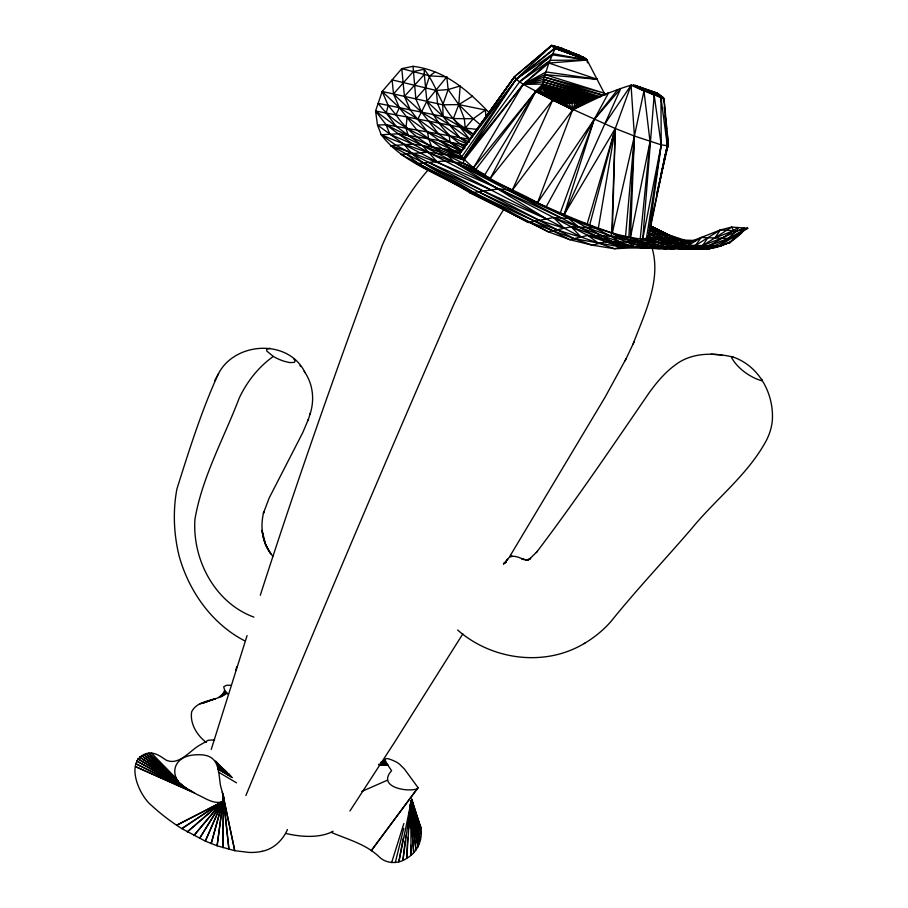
<?xml version="1.0" encoding="UTF-8"?>
<svg xmlns="http://www.w3.org/2000/svg" width="908" height="908" viewBox="0 0 908 908"><rect width="100%" height="100%" fill="white"/><g stroke="black" fill="none" stroke-linecap="round" stroke-linejoin="round"><path stroke-width="1.36" d="M563.323 103.16L552.143 99.993L550.157 98.45L545.504 92.957L542.757 85.023L543.506 79.439L548.863 63.061L555.14 48.408L557.932 47.999C567.194 52.641 579.179 52.902 587.067 60.064L605.25 95.045M530 222.188L574.174 238.634L621.027 246.999L659.435 248.667L708.342 249.008L719.42 245.796L747.659 228.249L731.655 227.079L720.362 229.962L695.494 245.421L673.248 248.769L650.457 247.271L618.825 236.386L612.31 232.913L615.295 128.505L631.06 85.227L635.282 85.431L657.165 93.07L663.998 98.541L668.367 144.27L656.938 193.347M575.082 54.469L579.168 55.433L562.086 48.43L551.576 45.4L514.609 76.647L516.119 79.291L523.246 84.342L552.597 100.232L615.295 128.505L611.765 232.72L610.846 236.137L619.971 242.073L635.157 247.112L665.927 248.713L688.627 245.319L701.192 237.487L728.023 238.429L736.07 235.172L744.821 229.327C733.187 243.605 714.426 251.051 696.175 248.338M674.905 246.386C654.384 239.905 632.785 239.292 612.31 232.913L611.765 232.72C575.82 221.212 542.031 204.289 507.277 189.795L569.214 218.51L587.17 223.981L610.846 236.137L658.277 247.339L630.424 237.544L634.397 136.03L631.06 85.227C605.67 92.219 579.769 109.13 552.597 100.232L490.365 178.263C455.476 159.978 417.158 150.467 381.258 134.77L377.501 125.066L375.56 111.026L382.189 91.481L401.779 68.656L413.049 66.318C445.442 70.268 468.119 90.823 489.65 113.205M407.692 837.403L406.739 858.31C398.714 863.973 387.194 864.144 379.76 857.413C366.401 844.179 347.98 839.571 331.238 832.364M408.135 827.642L408.328 823.454M668.458 247.532L643.749 242.549L628.869 237.249L634.397 136.03L643.976 90.913L638.835 86.986L635.282 85.431L652.171 92.196M410.427 803.41L406.739 858.31C417.68 852.215 423.139 839.151 420.722 827.006L411.699 800.266M642.762 238.917L654.169 95.181L648.437 90.982L633.455 85.284L643.976 90.913L663.998 98.541L667.369 145.723L648.267 238.078L642.762 238.917L661.217 144.86L660.967 97.769L655.065 93.501L648.437 90.982L660.967 97.769L667.369 145.723L649.685 228.975M619.971 242.073L578.929 227.125L564.084 214.685L604.762 124.044L631.06 85.227L643.976 90.913L650.037 141.591L640.242 238.656L643.749 242.549C626.588 240.053 611.527 232.085 594.922 227.863C564.333 218.408 537.286 200.827 507.277 189.795M405.127 840.853L402.925 860.387L411.04 800.856M405.445 838.061L405.751 835.281M221.484 802.241L176.629 825.247L222.676 801.582C214.061 804.715 205.344 798.132 197.717 794.795A107.791 54.094 23.7 0 1 189.761 790.244C169.228 782.038 169.251 757.669 193.2 755.002A20.941 10.839 23.1 0 1 196.355 754.798C218.431 753.572 218.181 767.566 220.247 784.217A172.452 86.896 27.4 0 0 220.973 787.372L223.697 797.599L222.676 801.582L181.838 828.629L176.629 825.247A135.383 69.848 24.1 0 1 152.033 805.907C138.958 795.726 124.237 761.199 146.188 753.617C153.509 751.291 160.194 755.944 165.835 759.962C179.16 766.477 190.408 749.758 200.657 744.639L208.25 740.247L214.594 739.906M222.619 803.705L217.103 845.791L234.752 850.694L249.11 852.442A55.365 29.907 24 0 0 262.253 851.284M222.993 800.901L223.538 796.702L223.028 847.72L223.334 795.737L228.918 849.366L224.764 811.741M638.835 86.986L658.221 93.74L658.663 94.795L657.165 93.07L638.835 86.986L654.169 95.181L661.217 144.86L648.267 238.078L659.026 242.856L673.123 247.487M643.386 239.383L646.451 238.35L661.217 144.86L634.397 136.03L615.295 128.505L564.084 214.685L594.138 119.538L608.666 92.707L572.642 109.845L512.26 190.305L498.651 188.909L469.981 192.961C440.596 173.814 403.107 163.86 381.258 134.77L398.306 133.817L465.622 144.94M587.17 223.981L615.295 128.505L598.349 228.022L571.211 226.762L548.205 231.756L469.981 192.961M403.186 838.311L398.839 861.874L411.279 800.992M417.635 788.768C407.113 792.525 376.752 787.032 391.598 770.71C386.604 763.026 378.454 753.549 395.865 761.755A15.811 7.434 26.9 0 1 399.52 764.161L404.344 768.917L418.055 787.679L371.247 850.683L418.055 787.679M630.424 237.544L650.037 141.591M309.98 414.332C314.815 400.053 313.078 383.698 304.169 371.383M656.938 193.586L667.369 145.723L668.367 144.27L666.994 131.887M660.513 176.152L667.369 145.723L661.217 144.86M612.31 232.913L634.397 136.03L625.544 236.602L587.782 235.41L569.77 239.678L548.205 231.756L401.007 154.428L428.281 152.203L461.604 157.061L516.119 79.291L551.576 45.4L562.086 48.43L551.576 45.4L542.28 54.14M395.309 862.543L403.776 828.266M486.041 118.222L485.417 110.027L458.778 104.59L442.775 104.795L382.189 91.481L388.147 105.396L386.206 113.001L396.229 126.45L422.458 145.609L595.296 235.649L628.279 247.044L667.505 247.759M615.295 128.505L589.701 224.991L594.922 227.863M664.157 159.127L668.367 144.27L666.131 150.989M665.224 154.996L668.367 144.27M211.224 749.452L247.078 635.611M272.82 556.252C266.566 549.022 263.07 539.783 262.072 530.329L265.624 544.607L270.856 553.801C261.947 541.951 260.051 525.925 263.831 511.817L263.365 513.338L269.154 498.027L302.75 432.628L308.414 419.258M235.66 670.41L236.863 666.563M391.643 862.6L403.867 823.511M307.96 420.699L310.411 412.924M260.301 595.239C298.142 477.529 339.342 360.816 382.393 244.91C394.208 217.931 408.906 191.951 428.338 169.705M617.542 89.744L594.138 119.538L537.525 202.802C511.454 187.627 478.505 178.15 459.369 153.702L452.763 150.285L427.532 131.932L410.234 109.857L404.446 96.373L401.779 68.656L429.734 75.863L446.804 76.874L448.166 89.563L442.775 104.795L443.081 116.508L459.652 137.562L467.404 143.316M604.762 124.044L620.607 88.814L594.138 119.538L560.293 212.994L612.9 241.937L635.157 247.112L673.248 248.769L688.627 245.319M537.525 202.802L575.388 102.456L578.101 103.206L575.388 102.456M633.16 343.894C644.408 313.737 661.796 280.027 651.887 247.328M245.898 795.533C313.362 631.242 382.733 467.734 453.591 304.884C468.755 272.321 484.463 239.848 503.724 209.498M305.065 372.632C288.472 338.037 233.583 341.669 217.852 374.925C201.224 411.596 189.057 450.493 176.935 488.89C172.747 510.966 173.768 533.915 179.046 555.719C188.739 590.892 211.655 623.705 244.49 640.696M223.777 799.199L205.322 841.126L181.838 828.629L223.118 801.14L187.286 831.932L223.447 800.606M595.523 97.962L542.768 84.092L535.686 91.492L484.827 174.756C454.25 156.834 416.568 145.564 396.024 114.873L399.361 107.666L393.493 93.967L392.131 79.904L436.305 90.46L448.166 89.563L460.152 85.954L458.778 104.59L453.364 118.585L469.697 139.321L386.048 124.691L377.501 125.066L404.503 144.713L581.052 237.011L614.602 248.735L638.789 247.555L659.435 248.667L681.522 245.205L719.42 245.796L730.214 242.436L744.821 229.327M509.683 556.57L605.012 397.307L626.134 358.626M625.113 360.794L634.113 341.862M446.804 76.874L426.874 101.299L417.884 119.062L462.047 150.91L439.086 140.547L461.423 151.613L459.278 153.566C431.47 138.391 397.715 130.219 378.239 103.387L453.364 118.585L473.284 118.732L485.417 110.027M287.45 829.549C282.853 840.07 273.751 848.969 262.253 851.284M221.473 696.584L224.673 690.33L223.72 686.823L226.285 685.358L230.416 685.177M490.365 178.263L535.686 91.492L542.757 85.023L593.185 99.188M218.567 373.631L214.617 380.838M546.241 206.695L594.138 119.538M569.214 218.51L553.551 217.557L528.388 222.505L416.397 163.644L445.011 160.932L463.307 163.429L473.59 167.639L523.246 84.342L550.339 60.314L587.067 60.064L587.419 62.822M221.575 802.763L199.533 838.447L223.686 799.891L193.858 835.576L223.504 800.504M462.819 633.909L394.242 742.778L349.932 810.98M564.56 50.053L569.418 51.325L557.75 47.012L554.674 48.147L516.119 79.291L463.046 159.229L442.468 148.696L416.897 130.071L399.361 107.666L382.189 91.481M707.888 237.726L702.622 245.535L687.697 248.871L678.276 248.349M690.648 248.361C712.383 252.833 729.192 236.352 747.659 228.249L736.819 230.882L720.362 229.962L714.823 237.964L702.622 245.535L721.531 238.202L744.356 227.908M462.853 149.763L464.476 147.482M468.517 141.773L473.374 134.917M474.986 132.625L514.609 76.647L551.156 45.854L557.75 47.012M463.057 149.309L468.789 141.239M471.241 137.778L477.79 128.55M479.424 126.246L514.609 76.647L459.369 153.702L516.119 79.291L555.14 48.408L586.829 59.78L585.388 58.521L556.786 47.193L551.156 45.854L555.14 48.408L587.067 60.064L548.863 63.061L523.246 84.342L463.046 159.229L519.66 81.799L553.12 53.731L587.067 60.064L586.182 59.667M514.609 76.647L459.369 153.702L442.468 148.696L461.604 157.061M680.671 248.293L687.697 248.871L695.494 245.421L701.192 237.487M563.289 103.137L555.129 100.947L572.642 109.845L578.362 102.048M462.91 149.775L464.612 147.527M536.333 552.575C575.729 500.66 612.196 446.6 649.084 392.892C656.938 382.018 665.7 371.588 676.789 363.847C693.042 352.27 714.369 352.724 733.017 357.026C757.908 365.481 772.685 391.178 772.47 416.795C772.447 424.91 770.177 432.844 766.568 440.062C748.305 474.385 716.14 498.685 691.794 528.411C664.94 559.68 636.565 589.621 610.732 621.753C601.675 631.968 590.677 640.412 578.544 646.644C539.749 666.54 490.082 658.595 457.655 630.027M548.863 63.061L597.373 79.314L546.151 71.959L523.246 84.342L464.079 160.058L463.307 163.429L475.962 169.149L535.686 91.492L542.984 86.408L590.155 99.324M563.743 103.194L558.318 101.719L572.642 109.845L578.895 101.991M715.89 247.044L730.214 242.436L736.07 235.172M473.59 167.639L535.686 91.492L543.256 87.384L589.61 100.255M448.166 89.563L458.778 104.59L473.284 118.732L465.225 128.119L375.56 111.026L386.048 124.691L389.873 134.293L412.811 144.122L587.782 235.41L621.027 246.999L646.042 247.566M438.575 133.873L421.539 112.149L415.841 98.87L425.591 87.894L429.734 75.863L434.898 72.118M410.234 109.857L393.493 93.967L413.231 71.607L424.149 69.269L424.32 74.467L404.446 96.373L421.539 112.149L439.915 123.272L459.652 137.562L469.527 142.204M537.411 551.349L529.25 559.339M383.119 761.426L385.015 759.428M718.16 245.977L722.042 245.432L723.903 243.537M537.127 58.986L540.215 56.08M564.299 103.013L561.609 102.286L572.642 109.845L582.539 101.355M687.889 248.349C707.287 251.334 722.802 237.079 738.113 227.499L736.819 230.882L719.42 245.796L701.691 248.962L693.508 248.304M206.32 742.46C197.081 735.469 189.772 723.744 191.645 711.815C197.933 698.888 216.762 701.77 226.887 693.076L225.717 691.76L218.612 697.401L226.887 693.076L228.294 694.348M293.727 358.637L295.168 360.998L294.317 362.417L289.573 362.576L284.272 361.293A15.572 4.188 23.3 0 1 275.669 357.752L273.285 356.435C258.405 367.059 246.874 381.769 239.144 398.26C223.936 438.235 202.143 476.938 194.925 519.331C192.224 559.612 214.901 602.889 253.899 617.122M564.992 102.638L572.642 109.845L585.41 100.697M550.339 60.314L519.66 81.799L552.529 54.877L587.067 60.064M516.119 79.291L553.12 53.731M568.431 102.786L572.642 109.845L586.125 100.538M505.972 562.109L503.486 563.777L507.844 559.43L506.176 561.235C510.171 552.904 518.139 557.092 524.2 559.578L521.918 559.09L527.503 559.986L525.301 559.93L529.602 559.26L527.877 559.907L530.647 558.363L529.909 558.817M584.082 643.67L584.831 643.193M472.535 96.123L458.778 104.59L464.329 118.664L465.225 128.119L473.159 134.1M552.688 100.175L512.26 190.305L454.284 162.192L446.974 154.928L422.458 145.609L398.306 133.817L386.048 124.691C411.381 138.061 437.804 148.991 464.079 160.058L446.974 154.928M381.383 762.175L384.901 760.019M571.904 102.729L572.642 109.845L589.667 99.528M382.654 762.118L385.015 760.734L381.031 762.175M572.642 109.845L593.072 98.336M593.537 99.051L542.768 84.092L523.246 84.342L545.129 74.66L597.373 79.314M361.815 791.458L387.557 780.131M720.362 229.962L681.522 245.205L665.927 248.713L652.704 247.623M728.023 238.429L709.511 245.648L687.697 248.871L685.029 248.383M746.217 228.793L747.659 228.249M588.373 100.345L543.586 88.689L535.686 91.492L550.157 98.45L566.354 102.876M597.35 97.122L543.018 81.788L523.246 84.342L544.21 77.055L604.308 93.161L545.129 74.66M200.112 703.882L215.639 698.661L203.244 702.894A67.271 33.187 23.9 0 1 206.763 702.134M381.326 762.924L385.355 761.585L381.235 762.436M700.284 248.361L708.342 249.008L730.214 242.436M677.516 239.53L681.363 240.983L684.587 240.109L695.687 240.507M649.753 228.612L674.633 238.134L690.194 242.822L605.523 241.8L592.243 245.171L569.77 239.678L390.588 145.677L412.811 144.122L461.423 151.613M523.246 84.342L543.506 79.439L603.014 95.272M695.494 245.421L680.342 248.815L673.918 248.293M381.542 762.992L385.684 762.198L381.485 762.788M694.813 248.917L716.174 245.75M380.758 763.73L386.275 763.06L380.679 763.526M718.046 245.898L722.042 245.432M584.99 101.39L544.425 90.868L535.686 91.492L548.375 96.759L571.563 103.137M380.066 764.423L386.978 763.98L378.636 764.343M649.163 232.618L663.759 237.794L690.194 242.822L676.233 239.042L650.094 225.706L677.073 238.997L679.252 243.253L683.168 244.91M526.356 559.907L527.877 559.827M270.153 348.286L266.623 349.149L266.782 351.044L273.285 356.435M650.185 226.875L660.547 230.904L681.363 240.983L694.563 240.745M733.017 357.026L731.473 357.446C737.421 368.273 749.724 377.206 761.562 380.724L761.937 379.362M668.254 247.441L621.027 246.999L614.602 248.735L592.243 245.171L574.174 238.634L396.013 145.303L381.258 134.77M586.443 227.477L627.973 242.232L650.457 247.271L668.22 247.68M650.457 247.271L668.061 247.634M686.176 243.968L679.252 243.253L663.759 237.794L649.345 230.394L660.547 230.904M681.885 239.962L684.587 240.109L664.679 233.617M721.849 354.994L711.055 354.177M618.825 236.386L628.869 237.249M701.929 248.327L708.342 249.008M477.46 129.458L465.225 128.119C442.287 115.668 439.075 87.951 424.149 69.269M677.073 238.997L669.264 237.964L649.345 230.394M581.131 102.173L545.504 92.957L535.686 91.492L576.546 103.172M670.955 248.361L673.248 248.769M581.506 57.068L585.388 58.521L554.674 48.147L557.932 47.999L584.264 57.681L575.048 54.593M684.133 241.539L691.056 242.901M605.523 241.8L628.279 247.044M676.233 239.042L691.124 242.776M681.942 245.569L650.389 237.374L647.699 235.989M679.252 243.253L648.63 234.661M546.82 94.92L578.101 103.001M548.375 96.759L573.084 103.137M550.157 98.45L567.784 103.013M564.413 103.172L552.143 99.993L563.698 103.172M612.9 241.937L587.782 235.41L598.962 243.469M561.609 102.286L564.333 103.035M658.368 94.432L655.065 93.501L663.998 98.541L658.368 94.432L648.437 90.982L658.221 93.74L663.169 97.508L663.635 101.639M545.504 92.957L578.124 102.105M544.425 90.868L583.276 101.889M543.586 88.689L586.545 101.015M542.984 86.408L591.312 100.459M542.757 85.023L591.437 99.29M543.018 81.788L595.58 97.497M600.665 96.77L543.506 79.439L597.43 96.725M544.21 77.055L603.048 95.17M561.496 218.045C505.347 191.94 449.551 164.791 390.588 145.677M648.698 233.231L657.176 237.59L680.353 245.58M676.403 246.318L650.389 237.374L648.902 235.808M678.151 241.097L669.264 237.964L649.175 227.647M646.451 238.35L659.026 242.856L665.825 247.419L640.242 238.656L659.026 242.856L650.389 237.374L648.267 238.078L647.915 237.294L674.633 238.134L650.173 225.774M568.624 51.642L579.168 55.433L555.764 46.739L560.826 48.737M555.231 48.328L586.829 59.78L555.356 48.272M595.296 235.649L571.211 226.762L581.052 237.011C543.166 227.443 508.639 208.863 473.431 192.473C450.799 176.413 421.335 167.946 404.503 144.713M578.929 227.125L553.551 217.557L564.322 228.26L539.284 220.36L478.437 191.77M633.455 85.284L640.095 87.781M642.739 88.78L646.723 90.289M484.827 174.756L454.284 162.192L546.491 218.942L483.374 191.066L423.537 162.963M464.76 148.492L427.532 131.932L407.125 117.007L405.933 128.153L408.237 135.451M428.78 162.464L491.092 189.976M194.505 793.013L135.485 766.613L192.28 791.731L135.803 763.741L189.761 790.244L136.586 760.972L187.366 788.746L137.789 758.736L185.084 787.236L139.423 756.943L182.973 785.681L141.444 755.501L181.135 784.194L143.702 754.412L178.388 781.799M663.839 232.777L681.363 240.983M429.087 121.207L449.278 135.746L466.95 144.02M652.296 227.034L667.244 234.332M473.431 192.473L528.388 222.505M471.706 192.712L418.225 163.474L406.421 153.985M424.32 74.467L426.874 101.299L443.081 116.508L473.147 134.305M426.874 101.299C434.399 119.652 447.383 136.836 464.93 146.676M232.448 777.6L217.999 769.019L231.313 776.953M510.977 555.412L512.214 556.139M218.34 772.038L236.511 782.832M660.922 96.146L663.169 97.508M672.873 243.128L678.106 246.295M432.48 114.363L450.413 125.281L469.697 139.321M231.234 776.295L217.909 768.191L229.803 775.523M399.361 107.666L417.884 119.062M229.724 774.887L217.818 767.396L229.667 775.035M229.361 774.274L217.716 766.636L221.064 769.235M462.342 150.58L449.971 142.352L449.278 135.746M460.515 144.1L463.954 146.517M398.306 133.817L412.811 144.122M375.56 111.026L396.229 126.45M460.594 127.233L472.364 136.087M226.852 771.913L217.148 763.934L226.433 772.526M473.284 118.732L480.65 125.077M178.433 781.743L146.188 753.617L178.013 781.05L148.821 753.163L176.776 779.393M224.809 770.381L216.66 762.697L222.426 768.917M151.477 753.084L176.175 778.406M436.986 161.692L422.458 145.609M224.571 770.926L215.991 761.562L222.369 769.031M215.571 761.029L221.858 768.395M388.147 105.396L396.024 114.873M224.673 690.33L225.717 691.76M299.992 365.561L300.684 366.537M443.081 116.508L437.554 103.648L436.305 90.46M419.973 825.213L420.722 827.006M431.856 147.062L428.61 138.822L427.532 131.932M411.846 801.299L421.096 829.152L411.891 799.483M411.88 801.923L421.164 834.066L411.653 798.79M411.676 803.035L420.449 839.843L411.778 801.65M222.335 792.173L234.752 850.694L222.766 793.626L224.458 808.96M410.768 800.754L411.324 803.523M411.88 806.281L419.417 843.657L411.222 800.765M410.859 803.807L417.918 847.05L410.904 801.072M410.87 808.131L411.381 812.32M411.721 815.112L412.402 820.696M412.743 823.499L415.978 850.036L410.893 804.023M664.236 107.133L664.543 109.891M665.155 115.384L665.768 120.889M666.075 123.636L666.688 129.14M415.841 98.87L413.049 66.318M409.996 805.362L410.427 810.935M410.859 816.496L411.403 823.465M411.733 827.642L413.685 852.691L410.541 804.624M409.962 818.528L410.268 828.368M410.802 845.235L411.108 855.075L410.666 804.272M333.1 831.263A74.218 38.091 24.9 0 1 286.224 833.544M223.697 797.599L217.103 845.791L205.322 841.126L223.777 798.427L211.189 843.577L223.697 797.599M506.028 561.961L503.702 563.789L506.028 561.961M731.655 227.079L714.823 237.964L733.641 230.711L731.655 227.079M387.761 764.922L379.306 765.16L387.761 764.922M660.218 247.691L635.157 247.112L627.973 242.232L642.932 247.192L660.218 247.691"/></g></svg>
